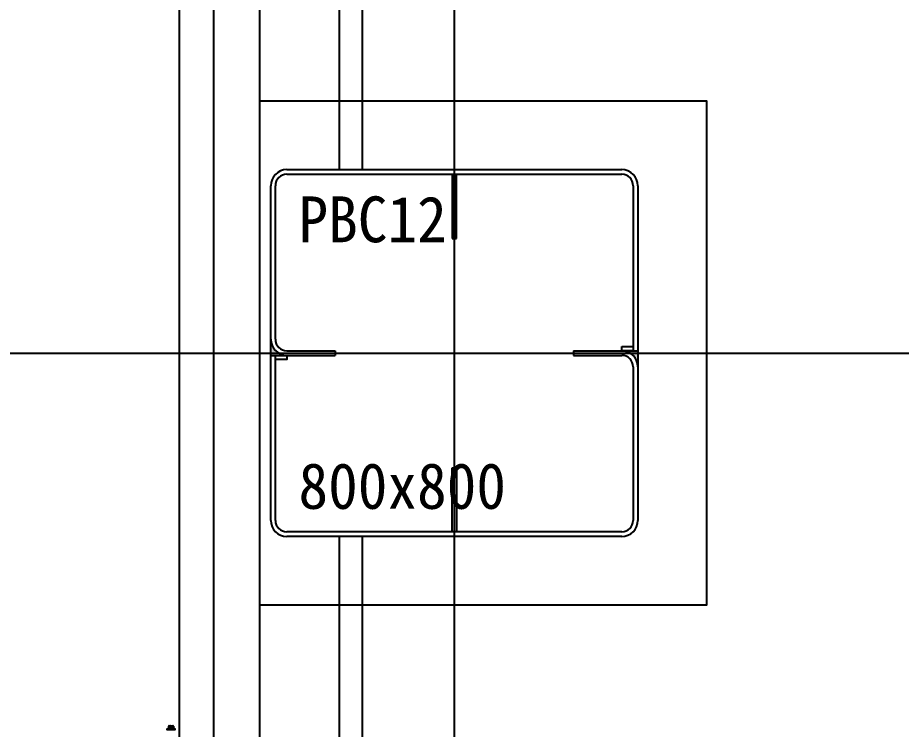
# Model space of a CAD drawing. Extents: x 152195838 to 160350639, y 364657247 to 370318102.
# Drawn here: x 157578995 to 157580922, y 365048211 to 365049763 of the extents above; entities that cross this region are included whole.
import ezdxf

# ---------------------------------------------------------------- set-up
doc = ezdxf.new("R2010")
doc.units = 0
doc.header["$MEASUREMENT"] = 0
doc.linetypes.add('DASHED', pattern=[0.75, 0.5, -0.25])
doc.layers.get('0').update_dxf_attribs({"linetype": 'CONTINUOUS'})
doc.layers.get('Defpoints').update_dxf_attribs({"linetype": 'CONTINUOUS'})
for name, color, linetype in [('-S-foundation txt', 3, 'CONTINUOUS'), ('4A.TEC 벽체 3', 4, 'CONTINUOUS'), ('A-DOOR-DOCKSEAL', 4, 'CONTINUOUS'), ('P-BOX', 3, 'CONTINUOUS')]:
    doc.layers.add(name, color=color, linetype=linetype)
doc.layers.add('DEFPOINT', color=135, linetype='CONTINUOUS', plot=False)
doc.styles.add('돋움체', font='')
doc.styles.get('돋움체').set_extended_font_data('DotumChe')

# ---------------------------------------------------------------- blocks, each defined once
blk = doc.blocks.new('zw$BB1D')
at = {"layer": '4A.TEC 벽체 3'}
for p, q in [((262, 752), (-413, 752)), ((3437, 752), (2762, 752)), ((262, 702), (-413, 702)), ((3437, 702), (2762, 702))]:
    blk.add_line(p, q, dxfattribs=at)
at = {"layer": 'A-DOOR-DOCKSEAL', "color": 8, "linetype": 'Continuous'}
for p, q in [((0, 330.2), (0, 338.4)), ((0.5, 339.6), (4.2, 339.6)), ((0.5, 337), (4.2, 337)), ((0.5, 331.6), (4.2, 331.6)), ((0.5, 329.1), (4.2, 329.1)), ((4.2, 329.1), (4.2, 339.6))]:
    blk.add_line(p, q, dxfattribs=at)
for points in [[(4.2, 338.6), (4.2, 330), (7.2, 325.3), (7.2, 343.3)], [(7.2, 343.3), (7.2, 325.3), (8, 325.3), (8, 343.3)]]:
    blk.add_lwpolyline(points, close=True, dxfattribs=at)
for centre, radius, start, end in [((1.9, 338.3), 1.86, 136.9662, 223.0338), ((7.6, 334.3), 7.61, 159.1195, 200.8805), ((1.9, 330.3), 1.86, 136.9662, 223.0338)]:
    blk.add_arc(centre, radius, start, end, dxfattribs=at)
blk = doc.blocks.new('aq9q7q')
at = {"layer": '4A.TEC 벽체 3'}
for p in [(1972188.8, 826410.8), (1978538.8, 826410.8)]:
    blk.add_blockref('zw$BB1D', p, dxfattribs=at)
blk = doc.blocks.new('A$C111325cc')
at = {"layer": 'DEFPOINT'}
for p, q in [((136276.3, 244000), (136276.3, 0)), ((0, 152063.2), (324968.6, 152063.2))]:
    blk.add_line(p, q, dxfattribs=at)
blk = doc.blocks.new('PBC12(B2F~2F)')
at = {"layer": 'P-BOX'}
h = blk.add_hatch(color=3, dxfattribs=at)
h.dxf.hatch_style = 1
h.paths.add_polyline_path([(135, 495, -0.414216), (100, 530), (100, 495)])
h.paths.add_polyline_path([(900, 470), (900, 505), (865, 505, -0.414217)])
at = {"layer": 'Defpoints', "color": 1, "ltscale": 50}
for p, q in [((500, 1000), (500, 0)), ((0, 500), (1000, 500))]:
    blk.add_line(p, q, dxfattribs=at)
at = {"layer": 'P-BOX', "color": 3, "ltscale": 50}
for p, q in [((495, 890), (495, 750)), ((505, 750), (505, 890)), ((495, 750), (505, 750)), ((135, 505), (240, 505)), ((240, 505), (240, 495)), ((760, 505), (900, 505)), ((760, 505), (760, 495)), ((100, 495), (240, 495)), ((760, 495), (865, 495)), ((495, 110), (495, 250)), ((495, 250), (505, 250)), ((505, 250), (505, 110))]:
    blk.add_line(p, q, dxfattribs=at)
for points in [[(135, 900), (865, 900)], [(135, 890), (865, 890)], [(100, 135), (100, 865)], [(110, 530), (110, 865)], [(890, 865), (890, 505)], [(900, 865), (900, 135)], [(865, 514), (890, 514), (890, 505), (865, 505), (865, 514)], [(110, 135), (110, 495)], [(110, 495), (135, 495), (135, 486), (110, 486), (110, 495)], [(890, 470), (890, 135)], [(865, 110), (135, 110)], [(865, 100), (135, 100)]]:
    blk.add_lwpolyline(points, dxfattribs=at)
for centre, radius, start, end in [((135, 865), 35, 90, 180), ((135, 865), 25, 90, 180), ((865, 865), 35, 0, 90), ((865, 865), 25, 0, 90), ((135, 530), 35, 180, 270), ((135, 530), 25, 180, 270), ((865, 470), 35, 0, 90), ((865, 470), 25, 0, 90), ((135, 135), 35, 180, 270), ((135, 135), 25, 180, 270), ((865, 135), 35, 270, 0), ((865, 135), 25, 270, 0)]:
    blk.add_arc(centre, radius, start, end, dxfattribs=at)
at = {"layer": 'DEFPOINT', "style": '돋움체'}
for s, p in [('PBC12', (160.3, 741.7)), ('800x800', (160.3, 160.3))]:
    blk.add_text(s, height=100, dxfattribs=at).set_placement(p)
blk = doc.blocks.new('B2FCOL')
at = {"layer": '-S-foundation txt', "linetype": 'DASHED'}
blk.add_blockref('PBC12(B2F~2F)', (0, 66000), dxfattribs=at)

msp = doc.modelspace()

# ---------------------------------------------------------------- linework, layer by layer
at = {"layer": '4A.TEC 벽체 3'}
for points in [[(157579347.0046, 365070431.8958), (157579347.0046, 364983031.8958)], [(157579422.0046, 365070431.8958), (157579422.0046, 364983031.8958)], [(157579522.0046, 365070131.8958), (157579522.0046, 364983031.8958)]]:
    msp.add_lwpolyline(points, dxfattribs=at)
at = {"layer": '4A.TEC 벽체 3', "flags": 128}
msp.add_lwpolyline([(157579522.0046, 365049581.8958), (157580497.0046, 365049581.8958), (157580497.0046, 365048481.8958), (157579522.0046, 365048481.8958)], dxfattribs=at)

# ---------------------------------------------------------------- block references
msp.add_blockref('B2FCOL', (157579447.0046, 364982531.8958))
at = {"layer": '4A.TEC 벽체 3', "linetype": 'ByBlock', "ltscale": 0.1, "rotation": 270}
for p in [(156752584.1707, 367031407.6695), (156752584.1707, 367020407.6695)]:
    msp.add_blockref('aq9q7q', p, dxfattribs=at)
at = {"layer": 'DEFPOINT'}
msp.add_blockref('A$C111325cc', (157443670.7413, 364896968.7328), dxfattribs=at)

doc.saveas('drawing.dxf')
